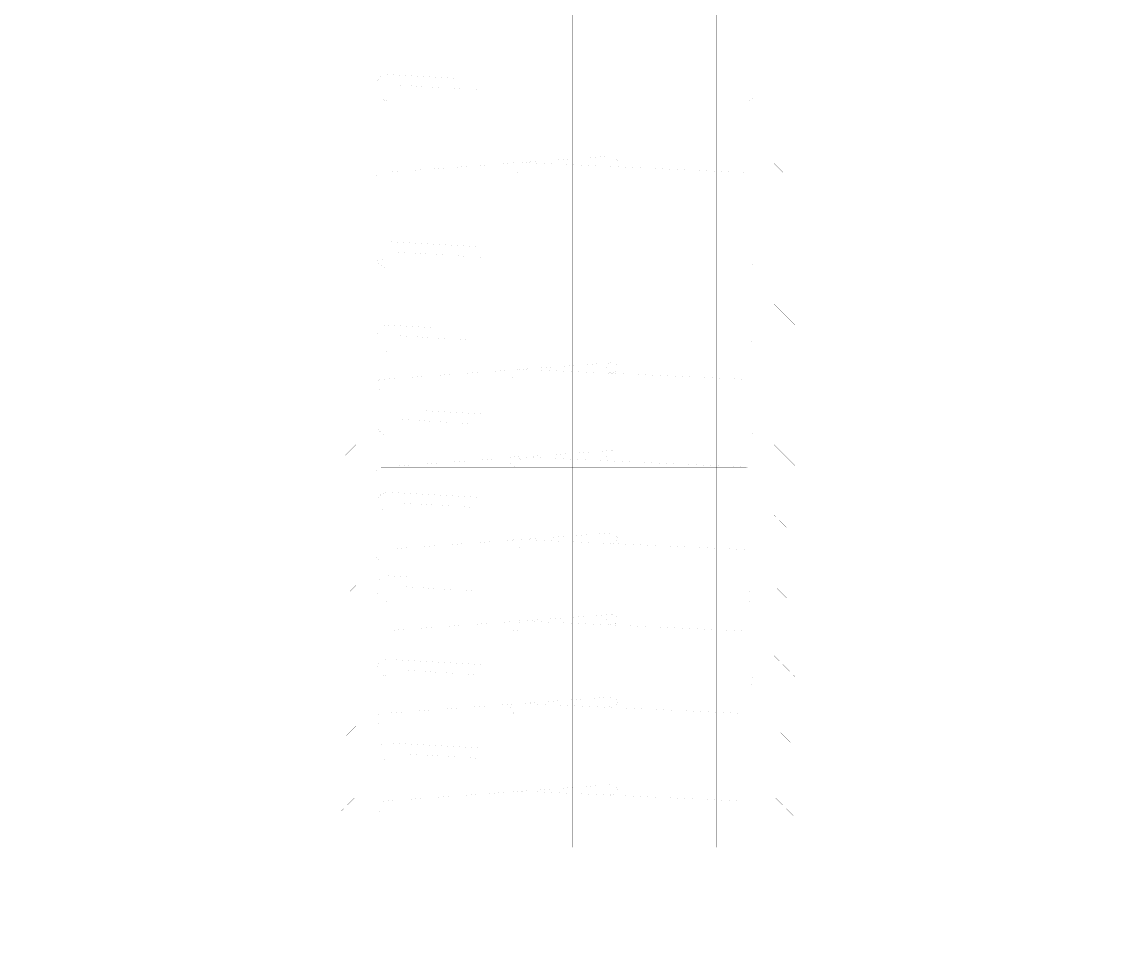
# Model space of a CAD drawing. Header units: millimetres. Extents: x -2171 to 1563, y -1758 to -1505.
# Drawn here: x 1394.215 to 1397.953, y -1603.856 to -1600.691 of the extents above; entities that cross this region are included whole.
import ezdxf

# ---------------------------------------------------------------- set-up
doc = ezdxf.new("R2010")
doc.units = ezdxf.units.MM
doc.linetypes.add('DOT', pattern=[0.025, 0, -0.025])
doc.layers.add('Tablet', color=150, linetype='Continuous', true_color=0x0180ff)

msp = doc.modelspace()

# ---------------------------------------------------------------- linework, layer by layer
at = {"layer": 'Tablet', "color": 96, "true_color": 0x018001, "const_width": 0.0000431}
for points in [[(1395.563, -1592.7512), (1395.563, -1603.5324), (1395.4911, -1603.5324), (1395.4911, -1592.7512)], [(1396.111, -1592.7512), (1396.111, -1603.5324), (1396.0571, -1603.5324), (1396.0571, -1592.7512)], [(1396.677, -1592.7512), (1396.677, -1603.5324), (1396.6052, -1603.5324), (1396.6052, -1592.7512)], [(1395.3653, -1600.6944), (1395.2934, -1600.7663)], [(1395.3108, -1600.7005), (1395.2934, -1600.7179)], [(1396.8028, -1600.6944), (1396.8747, -1600.7663)], [(1396.8573, -1600.7005), (1396.8747, -1600.7179)], [(1395.3592, -1600.7489), (1395.335, -1600.7731)], [(1396.8089, -1600.7489), (1396.8331, -1600.7731)], [(1395.3229, -1600.7852), (1395.2987, -1600.8094)], [(1396.8452, -1600.7852), (1396.8694, -1600.8094)], [(1395.3653, -1600.7912), (1395.2934, -1600.8631)], [(1396.8028, -1600.7912), (1396.8747, -1600.8631)], [(1395.3653, -1600.8396), (1395.3471, -1600.8578)], [(1396.8028, -1600.8396), (1396.821, -1600.8578)], [(1395.3653, -1600.888), (1395.2934, -1600.9599)], [(1395.335, -1600.8699), (1395.3108, -1600.8941)], [(1395.4552, -1600.9449), (1395.4552, -1600.9413), (1395.4554, -1600.9388), (1395.456, -1600.9364), (1395.4571, -1600.9341), (1395.4585, -1600.9321), (1395.4603, -1600.9303), (1395.4624, -1600.9289), (1395.4646, -1600.9278), (1395.467, -1600.9272), (1395.4695, -1600.9269), (1396.7166, -1600.9269), (1396.7191, -1600.9272), (1396.7215, -1600.9278), (1396.7238, -1600.9289), (1396.7258, -1600.9303), (1396.7276, -1600.9321), (1396.729, -1600.9341), (1396.7301, -1600.9364), (1396.7307, -1600.9388), (1396.7309, -1600.9413), (1396.7309, -1600.9485), (1396.7307, -1600.951), (1396.7301, -1600.9534), (1396.729, -1600.9557), (1396.7276, -1600.9577), (1396.7258, -1600.9595), (1396.7238, -1600.961), (1396.7215, -1600.962), (1396.7191, -1600.9627), (1396.7166, -1600.9629), (1395.4731, -1600.9629), (1395.4669, -1600.9623), (1395.4608, -1600.9607), (1395.4552, -1600.9581), (1395.45, -1600.9545), (1395.4456, -1600.95), (1395.442, -1600.9449), (1395.4394, -1600.9392), (1395.4377, -1600.9332), (1395.4372, -1600.9269), (1395.4372, -1600.909), (1395.4377, -1600.9027), (1395.4394, -1600.8967), (1395.442, -1600.891), (1395.4456, -1600.8859), (1395.45, -1600.8814), (1395.4552, -1600.8779), (1395.4608, -1600.8752), (1395.4669, -1600.8736), (1395.4731, -1600.873), (1395.7966, -1600.891), (1395.7966, -1600.9269), (1395.5055, -1600.909)], [(1396.8028, -1600.888), (1396.8747, -1600.9599)], [(1396.8331, -1600.8699), (1396.8573, -1600.8941)], [(1395.2987, -1600.9062), (1395.2934, -1600.9115)], [(1395.3653, -1600.9364), (1395.3592, -1600.9425)], [(1396.8028, -1600.9364), (1396.8089, -1600.9425)], [(1396.8694, -1600.9062), (1396.8747, -1600.9115)], [(1395.3471, -1600.9546), (1395.3229, -1600.9788)], [(1396.821, -1600.9546), (1396.8452, -1600.9788)], [(1395.3653, -1600.9849), (1395.2934, -1601.0567)], [(1395.3108, -1600.9909), (1395.2934, -1601.0083)], [(1396.8028, -1600.9849), (1396.8747, -1601.0567)], [(1396.8573, -1600.9909), (1396.8747, -1601.0083)], [(1395.3592, -1601.0393), (1395.335, -1601.0635)], [(1396.8089, -1601.0393), (1396.8331, -1601.0635)], [(1395.3653, -1601.0817), (1395.2934, -1601.1536)], [(1395.3229, -1601.0756), (1395.2987, -1601.0999)], [(1396.8028, -1601.0817), (1396.8747, -1601.1536)], [(1396.8452, -1601.0756), (1396.8694, -1601.0999)], [(1395.335, -1601.1604), (1395.3108, -1601.1846)], [(1395.3653, -1601.1301), (1395.3471, -1601.1483)], [(1396.2458, -1601.1534), (1395.9354, -1601.1758)], [(1396.2638, -1601.1713), (1396.2634, -1601.1748), (1396.2624, -1601.1782), (1396.2607, -1601.1813), (1396.2585, -1601.184), (1396.2558, -1601.1863), (1396.2527, -1601.1879), (1396.2493, -1601.1889), (1396.2458, -1601.1893), (1396.2423, -1601.1889), (1396.2389, -1601.1879), (1396.2358, -1601.1863), (1396.2331, -1601.184), (1396.2308, -1601.1813), (1396.2292, -1601.1782), (1396.2282, -1601.1748), (1396.2278, -1601.1713), (1396.2282, -1601.1678), (1396.2292, -1601.1644), (1396.2308, -1601.1613), (1396.2331, -1601.1586), (1396.2358, -1601.1564), (1396.2389, -1601.1547), (1396.2423, -1601.1537), (1396.2458, -1601.1534), (1396.2493, -1601.1537), (1396.2527, -1601.1547), (1396.2558, -1601.1564), (1396.2585, -1601.1586), (1396.2607, -1601.1613), (1396.2624, -1601.1644), (1396.2634, -1601.1678), (1396.2638, -1601.1713)], [(1396.8028, -1601.1301), (1396.821, -1601.1483)], [(1396.8331, -1601.1604), (1396.8573, -1601.1846)], [(1395.3653, -1601.1785), (1395.2934, -1601.2504)], [(1395.2987, -1601.1967), (1395.2934, -1601.202)], [(1395.9051, -1601.178), (1395.4516, -1601.2109)], [(1395.9331, -1601.1929), (1395.9328, -1601.1964), (1395.9318, -1601.1998), (1395.9301, -1601.2029), (1395.9279, -1601.2056), (1395.9251, -1601.2078), (1395.922, -1601.2095), (1395.9187, -1601.2105), (1395.9152, -1601.2109), (1395.9117, -1601.2105), (1395.9083, -1601.2095), (1395.9052, -1601.2078), (1395.9025, -1601.2056), (1395.9002, -1601.2029), (1395.8986, -1601.1998), (1395.8975, -1601.1964), (1395.8972, -1601.1929), (1395.8975, -1601.1894), (1395.8986, -1601.186), (1395.9002, -1601.1829), (1395.9025, -1601.1802), (1395.9052, -1601.1779), (1395.9083, -1601.1763), (1395.9117, -1601.1753), (1395.9152, -1601.1749), (1395.9187, -1601.1753), (1395.922, -1601.1763), (1395.9251, -1601.1779), (1395.9279, -1601.1802), (1395.9301, -1601.1829), (1395.9318, -1601.186), (1395.9328, -1601.1894), (1395.9331, -1601.1929)], [(1395.9152, -1601.1749), (1396.713, -1601.2109)], [(1396.8028, -1601.1785), (1396.8747, -1601.2504)], [(1396.8694, -1601.1967), (1396.8747, -1601.202)], [(1395.3653, -1601.2269), (1395.3592, -1601.233)], [(1396.8028, -1601.2269), (1396.8089, -1601.233)], [(1395.3471, -1601.2451), (1395.3229, -1601.2693)], [(1396.821, -1601.2451), (1396.8452, -1601.2693)], [(1395.3653, -1601.2753), (1395.2934, -1601.3472)], [(1395.3108, -1601.2814), (1395.2934, -1601.2988)], [(1396.8028, -1601.2753), (1396.8747, -1601.3472)], [(1396.8573, -1601.2814), (1396.8747, -1601.2988)], [(1395.3592, -1601.3298), (1395.335, -1601.354)], [(1396.8089, -1601.3298), (1396.8331, -1601.354)], [(1395.3653, -1601.3721), (1395.2934, -1601.444)], [(1395.3229, -1601.3661), (1395.2987, -1601.3903)], [(1396.8028, -1601.3721), (1396.8747, -1601.444)], [(1396.8452, -1601.3661), (1396.8694, -1601.3903)], [(1395.3653, -1601.4205), (1395.3471, -1601.4387)], [(1396.8028, -1601.4205), (1396.821, -1601.4387)], [(1395.335, -1601.4508), (1395.3108, -1601.475)], [(1395.4552, -1601.5199), (1395.4552, -1601.5163), (1395.4554, -1601.5138), (1395.456, -1601.5114), (1395.4571, -1601.5091), (1395.4585, -1601.5071), (1395.4603, -1601.5053), (1395.4624, -1601.5039), (1395.4646, -1601.5028), (1395.467, -1601.5022), (1395.4695, -1601.5019), (1396.7166, -1601.5019), (1396.7191, -1601.5022), (1396.7215, -1601.5028), (1396.7238, -1601.5039), (1396.7258, -1601.5053), (1396.7276, -1601.5071), (1396.729, -1601.5091), (1396.7301, -1601.5114), (1396.7307, -1601.5138), (1396.7309, -1601.5163), (1396.7309, -1601.5235), (1396.7307, -1601.526), (1396.7301, -1601.5284), (1396.729, -1601.5307), (1396.7276, -1601.5327), (1396.7258, -1601.5345), (1396.7238, -1601.536), (1396.7215, -1601.537), (1396.7191, -1601.5377), (1396.7166, -1601.5379), (1395.4731, -1601.5379), (1395.4669, -1601.5373), (1395.4608, -1601.5357), (1395.4552, -1601.5331), (1395.45, -1601.5295), (1395.4456, -1601.525), (1395.442, -1601.5199), (1395.4394, -1601.5142), (1395.4377, -1601.5082), (1395.4372, -1601.5019), (1395.4372, -1601.484), (1395.4377, -1601.4777), (1395.4394, -1601.4717), (1395.442, -1601.466), (1395.4456, -1601.4609), (1395.45, -1601.4564), (1395.4552, -1601.4529), (1395.4608, -1601.4502), (1395.4669, -1601.4486), (1395.4731, -1601.448), (1395.7966, -1601.466), (1395.7966, -1601.5019), (1395.5055, -1601.484)], [(1396.8331, -1601.4508), (1396.8573, -1601.475)], [(1395.3653, -1601.469), (1395.2934, -1601.5408)], [(1395.2987, -1601.4871), (1395.2934, -1601.4924)], [(1396.8028, -1601.469), (1396.8747, -1601.5408)], [(1396.8694, -1601.4871), (1396.8747, -1601.4924)], [(1395.3471, -1601.5355), (1395.3229, -1601.5597)], [(1395.3653, -1601.5174), (1395.3592, -1601.5234)], [(1396.8028, -1601.5174), (1396.8089, -1601.5234)], [(1396.821, -1601.5355), (1396.8452, -1601.5597)], [(1395.3653, -1601.5658), (1395.2934, -1601.6376)], [(1395.3108, -1601.5718), (1395.2934, -1601.5892)], [(1396.8028, -1601.5658), (1396.8747, -1601.6376)], [(1396.8573, -1601.5718), (1396.8747, -1601.5892)], [(1395.3592, -1601.6202), (1395.335, -1601.6445)], [(1396.8089, -1601.6202), (1396.8331, -1601.6445)], [(1395.3653, -1601.6626), (1395.2934, -1601.7345)], [(1395.3229, -1601.6566), (1395.2987, -1601.6808)], [(1396.8028, -1601.6626), (1396.8747, -1601.7345)], [(1396.8452, -1601.6566), (1396.8694, -1601.6808)], [(1395.3653, -1601.711), (1395.3471, -1601.7292)], [(1396.8028, -1601.711), (1396.821, -1601.7292)], [(1395.3653, -1601.7594), (1395.2934, -1601.8313)], [(1395.335, -1601.7413), (1395.3108, -1601.7655)], [(1395.4552, -1601.8074), (1395.4552, -1601.8038), (1395.4554, -1601.8013), (1395.456, -1601.7989), (1395.4571, -1601.7966), (1395.4585, -1601.7946), (1395.4603, -1601.7928), (1395.4624, -1601.7914), (1395.4646, -1601.7903), (1395.467, -1601.7897), (1395.4695, -1601.7894), (1396.7166, -1601.7894), (1396.7191, -1601.7897), (1396.7215, -1601.7903), (1396.7238, -1601.7914), (1396.7258, -1601.7928), (1396.7276, -1601.7946), (1396.729, -1601.7966), (1396.7301, -1601.7989), (1396.7307, -1601.8013), (1396.7309, -1601.8038), (1396.7309, -1601.811), (1396.7307, -1601.8135), (1396.7301, -1601.8159), (1396.729, -1601.8182), (1396.7276, -1601.8202), (1396.7258, -1601.822), (1396.7238, -1601.8235), (1396.7215, -1601.8245), (1396.7191, -1601.8252), (1396.7166, -1601.8254), (1395.4731, -1601.8254), (1395.4669, -1601.8248), (1395.4608, -1601.8232), (1395.4552, -1601.8206), (1395.45, -1601.817), (1395.4456, -1601.8125), (1395.442, -1601.8074), (1395.4394, -1601.8017), (1395.4377, -1601.7957), (1395.4372, -1601.7894), (1395.4372, -1601.7715), (1395.4377, -1601.7652), (1395.4394, -1601.7592), (1395.442, -1601.7535), (1395.4456, -1601.7484), (1395.45, -1601.7439), (1395.4552, -1601.7404), (1395.4608, -1601.7377), (1395.4669, -1601.7361), (1395.4731, -1601.7355), (1395.7966, -1601.7535), (1395.7966, -1601.7894), (1395.5055, -1601.7715)], [(1396.8028, -1601.7594), (1396.8747, -1601.8313)], [(1396.8331, -1601.7413), (1396.8573, -1601.7655)], [(1395.2987, -1601.7776), (1395.2934, -1601.7829)], [(1396.8694, -1601.7776), (1396.8747, -1601.7829)], [(1395.3471, -1601.826), (1395.3229, -1601.8502)], [(1395.3653, -1601.8078), (1395.3592, -1601.8139)], [(1396.8028, -1601.8078), (1396.8089, -1601.8139)], [(1396.821, -1601.826), (1396.8452, -1601.8502)], [(1395.3653, -1601.8562), (1395.2934, -1601.9281)], [(1395.3108, -1601.8623), (1395.2934, -1601.8797)], [(1396.2458, -1601.8649), (1395.9354, -1601.8874)], [(1396.2638, -1601.8829), (1396.2634, -1601.8864), (1396.2624, -1601.8898), (1396.2607, -1601.8929), (1396.2585, -1601.8956), (1396.2558, -1601.8978), (1396.2527, -1601.8995), (1396.2493, -1601.9005), (1396.2458, -1601.9009), (1396.2423, -1601.9005), (1396.2389, -1601.8995), (1396.2358, -1601.8978), (1396.2331, -1601.8956), (1396.2308, -1601.8929), (1396.2292, -1601.8898), (1396.2282, -1601.8864), (1396.2278, -1601.8829), (1396.2282, -1601.8794), (1396.2292, -1601.876), (1396.2308, -1601.8729), (1396.2331, -1601.8702), (1396.2358, -1601.8679), (1396.2389, -1601.8663), (1396.2423, -1601.8653), (1396.2458, -1601.8649), (1396.2493, -1601.8653), (1396.2527, -1601.8663), (1396.2558, -1601.8679), (1396.2585, -1601.8702), (1396.2607, -1601.8729), (1396.2624, -1601.876), (1396.2634, -1601.8794), (1396.2638, -1601.8829)], [(1396.8028, -1601.8562), (1396.8747, -1601.9281)], [(1396.8573, -1601.8623), (1396.8747, -1601.8797)], [(1395.9051, -1601.8896), (1395.4516, -1601.9224)], [(1395.9331, -1601.9044), (1395.9328, -1601.9079), (1395.9318, -1601.9113), (1395.9301, -1601.9144), (1395.9279, -1601.9171), (1395.9251, -1601.9194), (1395.922, -1601.921), (1395.9187, -1601.9221), (1395.9152, -1601.9224), (1395.9117, -1601.9221), (1395.9083, -1601.921), (1395.9052, -1601.9194), (1395.9025, -1601.9171), (1395.9002, -1601.9144), (1395.8986, -1601.9113), (1395.8975, -1601.9079), (1395.8972, -1601.9044), (1395.8975, -1601.9009), (1395.8986, -1601.8976), (1395.9002, -1601.8945), (1395.9025, -1601.8917), (1395.9052, -1601.8895), (1395.9083, -1601.8878), (1395.9117, -1601.8868), (1395.9152, -1601.8865), (1395.9187, -1601.8868), (1395.922, -1601.8878), (1395.9251, -1601.8895), (1395.9279, -1601.8917), (1395.9301, -1601.8945), (1395.9318, -1601.8976), (1395.9328, -1601.9009), (1395.9331, -1601.9044)], [(1395.9152, -1601.8865), (1396.713, -1601.9224)], [(1395.3592, -1601.9107), (1395.335, -1601.9349)], [(1396.8089, -1601.9107), (1396.8331, -1601.9349)], [(1395.3653, -1601.953), (1395.2934, -1602.0249)], [(1395.3229, -1601.947), (1395.2987, -1601.9712)], [(1396.8028, -1601.953), (1396.8747, -1602.0249)], [(1396.8452, -1601.947), (1396.8694, -1601.9712)], [(1395.3653, -1602.0015), (1395.3471, -1602.0196)], [(1396.8028, -1602.0015), (1396.821, -1602.0196)], [(1395.3653, -1602.0499), (1395.2934, -1602.1217)], [(1395.335, -1602.0317), (1395.3108, -1602.0559)], [(1395.4552, -1602.0949), (1395.4552, -1602.0913), (1395.4554, -1602.0888), (1395.456, -1602.0864), (1395.4571, -1602.0841), (1395.4585, -1602.0821), (1395.4603, -1602.0803), (1395.4624, -1602.0789), (1395.4646, -1602.0778), (1395.467, -1602.0772), (1395.4695, -1602.0769), (1396.7166, -1602.0769), (1396.7191, -1602.0772), (1396.7215, -1602.0778), (1396.7238, -1602.0789), (1396.7258, -1602.0803), (1396.7276, -1602.0821), (1396.729, -1602.0841), (1396.7301, -1602.0864), (1396.7307, -1602.0888), (1396.7309, -1602.0913), (1396.7309, -1602.0985), (1396.7307, -1602.101), (1396.7301, -1602.1034), (1396.729, -1602.1057), (1396.7276, -1602.1077), (1396.7258, -1602.1095), (1396.7238, -1602.111), (1396.7215, -1602.112), (1396.7191, -1602.1127), (1396.7166, -1602.1129), (1395.4731, -1602.1129), (1395.4669, -1602.1123), (1395.4608, -1602.1107), (1395.4552, -1602.1081), (1395.45, -1602.1045), (1395.4456, -1602.1), (1395.442, -1602.0949), (1395.4394, -1602.0892), (1395.4377, -1602.0832), (1395.4372, -1602.0769), (1395.4372, -1602.059), (1395.4377, -1602.0527), (1395.4394, -1602.0467), (1395.442, -1602.041), (1395.4456, -1602.0359), (1395.45, -1602.0314), (1395.4552, -1602.0279), (1395.4608, -1602.0252), (1395.4669, -1602.0236), (1395.4731, -1602.023), (1395.7966, -1602.041), (1395.7966, -1602.0769), (1395.5055, -1602.059)], [(1396.8028, -1602.0499), (1396.8747, -1602.1217)], [(1396.8331, -1602.0317), (1396.8573, -1602.0559)], [(1395.2987, -1602.068), (1395.2934, -1602.0733)], [(1396.8694, -1602.068), (1396.8747, -1602.0733)], [(1395.3471, -1602.1164), (1395.3229, -1602.1406)], [(1395.3653, -1602.0983), (1395.3592, -1602.1043)], [(1396.8028, -1602.0983), (1396.8089, -1602.1043)], [(1396.821, -1602.1164), (1396.8452, -1602.1406)], [(1395.3653, -1602.1467), (1395.2934, -1602.2186)], [(1395.3108, -1602.1528), (1395.2934, -1602.1701)], [(1396.2458, -1602.1668), (1395.9354, -1602.1893)], [(1396.2638, -1602.1848), (1396.2634, -1602.1883), (1396.2624, -1602.1916), (1396.2607, -1602.1947), (1396.2585, -1602.1975), (1396.2558, -1602.1997), (1396.2527, -1602.2014), (1396.2493, -1602.2024), (1396.2458, -1602.2027), (1396.2423, -1602.2024), (1396.2389, -1602.2014), (1396.2358, -1602.1997), (1396.2331, -1602.1975), (1396.2308, -1602.1947), (1396.2292, -1602.1916), (1396.2282, -1602.1883), (1396.2278, -1602.1848), (1396.2282, -1602.1813), (1396.2292, -1602.1779), (1396.2308, -1602.1748), (1396.2331, -1602.1721), (1396.2358, -1602.1698), (1396.2389, -1602.1682), (1396.2423, -1602.1671), (1396.2458, -1602.1668), (1396.2493, -1602.1671), (1396.2527, -1602.1682), (1396.2558, -1602.1698), (1396.2585, -1602.1721), (1396.2607, -1602.1748), (1396.2624, -1602.1779), (1396.2634, -1602.1813), (1396.2638, -1602.1848)], [(1396.8028, -1602.1467), (1396.8747, -1602.2186)], [(1396.8573, -1602.1528), (1396.8747, -1602.1701)], [(1395.3592, -1602.2012), (1395.335, -1602.2254)], [(1395.9051, -1602.1915), (1395.4516, -1602.2243)], [(1395.9331, -1602.2063), (1395.9328, -1602.2098), (1395.9318, -1602.2132), (1395.9301, -1602.2163), (1395.9279, -1602.219), (1395.9251, -1602.2213), (1395.922, -1602.2229), (1395.9187, -1602.2239), (1395.9152, -1602.2243), (1395.9117, -1602.2239), (1395.9083, -1602.2229), (1395.9052, -1602.2213), (1395.9025, -1602.219), (1395.9002, -1602.2163), (1395.8986, -1602.2132), (1395.8975, -1602.2098), (1395.8972, -1602.2063), (1395.8975, -1602.2028), (1395.8986, -1602.1994), (1395.9002, -1602.1963), (1395.9025, -1602.1936), (1395.9052, -1602.1914), (1395.9083, -1602.1897), (1395.9117, -1602.1887), (1395.9152, -1602.1883), (1395.9187, -1602.1887), (1395.922, -1602.1897), (1395.9251, -1602.1914), (1395.9279, -1602.1936), (1395.9301, -1602.1963), (1395.9318, -1602.1994), (1395.9328, -1602.2028), (1395.9331, -1602.2063)], [(1395.9152, -1602.1883), (1396.713, -1602.2243)], [(1396.8089, -1602.2012), (1396.8331, -1602.2254)], [(1395.3653, -1602.2435), (1395.2934, -1602.3154)], [(1395.3229, -1602.2375), (1395.2987, -1602.2617)], [(1396.8028, -1602.2435), (1396.8747, -1602.3154)], [(1396.8452, -1602.2375), (1396.8694, -1602.2617)], [(1395.3653, -1602.2919), (1395.3471, -1602.3101)], [(1395.4552, -1602.3824), (1395.4552, -1602.3788), (1395.4554, -1602.3763), (1395.456, -1602.3739), (1395.4571, -1602.3716), (1395.4585, -1602.3696), (1395.4603, -1602.3678), (1395.4624, -1602.3664), (1395.4646, -1602.3653), (1395.467, -1602.3647), (1395.4695, -1602.3644), (1396.7166, -1602.3644), (1396.7191, -1602.3647), (1396.7215, -1602.3653), (1396.7238, -1602.3664), (1396.7258, -1602.3678), (1396.7276, -1602.3696), (1396.729, -1602.3716), (1396.7301, -1602.3739), (1396.7307, -1602.3763), (1396.7309, -1602.3788), (1396.7309, -1602.386), (1396.7307, -1602.3885), (1396.7301, -1602.3909), (1396.729, -1602.3932), (1396.7276, -1602.3952), (1396.7258, -1602.397), (1396.7238, -1602.3985), (1396.7215, -1602.3995), (1396.7191, -1602.4002), (1396.7166, -1602.4004), (1395.4731, -1602.4004), (1395.4669, -1602.3998), (1395.4608, -1602.3982), (1395.4552, -1602.3956), (1395.45, -1602.392), (1395.4456, -1602.3875), (1395.442, -1602.3824), (1395.4394, -1602.3767), (1395.4377, -1602.3707), (1395.4372, -1602.3644), (1395.4372, -1602.3465), (1395.4377, -1602.3402), (1395.4394, -1602.3342), (1395.442, -1602.3285), (1395.4456, -1602.3234), (1395.45, -1602.3189), (1395.4552, -1602.3154), (1395.4608, -1602.3127), (1395.4669, -1602.3111), (1395.4731, -1602.3105), (1395.7966, -1602.3285), (1395.7966, -1602.3644), (1395.5055, -1602.3465)], [(1396.8028, -1602.2919), (1396.821, -1602.3101)], [(1395.3653, -1602.3403), (1395.2934, -1602.4122)], [(1395.335, -1602.3222), (1395.3108, -1602.3464)], [(1396.8028, -1602.3403), (1396.8747, -1602.4122)], [(1396.8331, -1602.3222), (1396.8573, -1602.3464)], [(1395.2987, -1602.3585), (1395.2934, -1602.3638)], [(1395.3653, -1602.3887), (1395.3592, -1602.3948)], [(1396.8028, -1602.3887), (1396.8089, -1602.3948)], [(1396.8694, -1602.3585), (1396.8747, -1602.3638)], [(1395.3471, -1602.4069), (1395.3229, -1602.4311)], [(1396.821, -1602.4069), (1396.8452, -1602.4311)], [(1395.3653, -1602.4371), (1395.2934, -1602.509)], [(1395.3108, -1602.4432), (1395.2934, -1602.4606)], [(1396.2458, -1602.4507), (1395.9354, -1602.4732)], [(1396.2638, -1602.4687), (1396.2634, -1602.4722), (1396.2624, -1602.4755), (1396.2607, -1602.4786), (1396.2585, -1602.4814), (1396.2558, -1602.4836), (1396.2527, -1602.4853), (1396.2493, -1602.4863), (1396.2458, -1602.4866), (1396.2423, -1602.4863), (1396.2389, -1602.4853), (1396.2358, -1602.4836), (1396.2331, -1602.4814), (1396.2308, -1602.4786), (1396.2292, -1602.4755), (1396.2282, -1602.4722), (1396.2278, -1602.4687), (1396.2282, -1602.4652), (1396.2292, -1602.4618), (1396.2308, -1602.4587), (1396.2331, -1602.456), (1396.2358, -1602.4537), (1396.2389, -1602.4521), (1396.2423, -1602.451), (1396.2458, -1602.4507), (1396.2493, -1602.451), (1396.2527, -1602.4521), (1396.2558, -1602.4537), (1396.2585, -1602.456), (1396.2607, -1602.4587), (1396.2624, -1602.4618), (1396.2634, -1602.4652), (1396.2638, -1602.4687)], [(1396.8028, -1602.4371), (1396.8747, -1602.509)], [(1396.8573, -1602.4432), (1396.8747, -1602.4606)], [(1395.3592, -1602.4916), (1395.335, -1602.5158)], [(1395.9051, -1602.4754), (1395.4516, -1602.5082)], [(1395.9331, -1602.4902), (1395.9328, -1602.4937), (1395.9318, -1602.4971), (1395.9301, -1602.5002), (1395.9279, -1602.5029), (1395.9251, -1602.5052), (1395.922, -1602.5068), (1395.9187, -1602.5078), (1395.9152, -1602.5082), (1395.9117, -1602.5078), (1395.9083, -1602.5068), (1395.9052, -1602.5052), (1395.9025, -1602.5029), (1395.9002, -1602.5002), (1395.8986, -1602.4971), (1395.8975, -1602.4937), (1395.8972, -1602.4902), (1395.8975, -1602.4867), (1395.8986, -1602.4833), (1395.9002, -1602.4802), (1395.9025, -1602.4775), (1395.9052, -1602.4753), (1395.9083, -1602.4736), (1395.9117, -1602.4726), (1395.9152, -1602.4723), (1395.9187, -1602.4726), (1395.922, -1602.4736), (1395.9251, -1602.4753), (1395.9279, -1602.4775), (1395.9301, -1602.4802), (1395.9318, -1602.4833), (1395.9328, -1602.4867), (1395.9331, -1602.4902)], [(1395.9152, -1602.4723), (1396.713, -1602.5082)], [(1396.8089, -1602.4916), (1396.8331, -1602.5158)], [(1395.3653, -1602.534), (1395.2934, -1602.6058)], [(1395.3229, -1602.5279), (1395.2987, -1602.5521)], [(1396.8028, -1602.534), (1396.8747, -1602.6058)], [(1396.8452, -1602.5279), (1396.8694, -1602.5521)], [(1395.335, -1602.6126), (1395.3108, -1602.6368)], [(1395.3653, -1602.5824), (1395.3471, -1602.6005)], [(1395.4552, -1602.6699), (1395.4552, -1602.6663), (1395.4554, -1602.6638), (1395.456, -1602.6614), (1395.4571, -1602.6591), (1395.4585, -1602.6571), (1395.4603, -1602.6553), (1395.4624, -1602.6539), (1395.4646, -1602.6528), (1395.467, -1602.6522), (1395.4695, -1602.6519), (1396.7166, -1602.6519), (1396.7191, -1602.6522), (1396.7215, -1602.6528), (1396.7238, -1602.6539), (1396.7258, -1602.6553), (1396.7276, -1602.6571), (1396.729, -1602.6591), (1396.7301, -1602.6614), (1396.7307, -1602.6638), (1396.7309, -1602.6663), (1396.7309, -1602.6735), (1396.7307, -1602.676), (1396.7301, -1602.6784), (1396.729, -1602.6807), (1396.7276, -1602.6827), (1396.7258, -1602.6845), (1396.7238, -1602.686), (1396.7215, -1602.687), (1396.7191, -1602.6877), (1396.7166, -1602.6879), (1395.4731, -1602.6879), (1395.4669, -1602.6873), (1395.4608, -1602.6857), (1395.4552, -1602.6831), (1395.45, -1602.6795), (1395.4456, -1602.675), (1395.442, -1602.6699), (1395.4394, -1602.6642), (1395.4377, -1602.6582), (1395.4372, -1602.6519), (1395.4372, -1602.634), (1395.4377, -1602.6277), (1395.4394, -1602.6217), (1395.442, -1602.616), (1395.4456, -1602.6109), (1395.45, -1602.6064), (1395.4552, -1602.6029), (1395.4608, -1602.6002), (1395.4669, -1602.5986), (1395.4731, -1602.598), (1395.7966, -1602.616), (1395.7966, -1602.6519), (1395.5055, -1602.634)], [(1396.8028, -1602.5824), (1396.821, -1602.6005)], [(1396.8331, -1602.6126), (1396.8573, -1602.6368)], [(1395.3653, -1602.6308), (1395.2934, -1602.7026)], [(1395.2987, -1602.6489), (1395.2934, -1602.6542)], [(1396.8028, -1602.6308), (1396.8747, -1602.7026)], [(1396.8694, -1602.6489), (1396.8747, -1602.6542)], [(1395.3653, -1602.6792), (1395.3592, -1602.6853)], [(1396.8028, -1602.6792), (1396.8089, -1602.6853)], [(1395.3653, -1602.7276), (1395.2934, -1602.7995)], [(1395.3471, -1602.6974), (1395.3229, -1602.7216)], [(1396.2458, -1602.731), (1395.9354, -1602.7535)], [(1396.2638, -1602.749), (1396.2634, -1602.7525), (1396.2624, -1602.7559), (1396.2607, -1602.759), (1396.2585, -1602.7617), (1396.2558, -1602.7639), (1396.2527, -1602.7656), (1396.2493, -1602.7666), (1396.2458, -1602.7669), (1396.2423, -1602.7666), (1396.2389, -1602.7656), (1396.2358, -1602.7639), (1396.2331, -1602.7617), (1396.2308, -1602.759), (1396.2292, -1602.7559), (1396.2282, -1602.7525), (1396.2278, -1602.749), (1396.2282, -1602.7455), (1396.2292, -1602.7421), (1396.2308, -1602.739), (1396.2331, -1602.7363), (1396.2358, -1602.734), (1396.2389, -1602.7324), (1396.2423, -1602.7314), (1396.2458, -1602.731), (1396.2493, -1602.7314), (1396.2527, -1602.7324), (1396.2558, -1602.734), (1396.2585, -1602.7363), (1396.2607, -1602.739), (1396.2624, -1602.7421), (1396.2634, -1602.7455), (1396.2638, -1602.749)], [(1396.8028, -1602.7276), (1396.8747, -1602.7995)], [(1396.821, -1602.6974), (1396.8452, -1602.7216)], [(1395.3108, -1602.7337), (1395.2934, -1602.7511)], [(1395.9051, -1602.7557), (1395.4516, -1602.7885)], [(1395.9331, -1602.7705), (1395.9328, -1602.774), (1395.9318, -1602.7774), (1395.9301, -1602.7805), (1395.9279, -1602.7832), (1395.9251, -1602.7855), (1395.922, -1602.7871), (1395.9187, -1602.7882), (1395.9152, -1602.7885), (1395.9117, -1602.7882), (1395.9083, -1602.7871), (1395.9052, -1602.7855), (1395.9025, -1602.7832), (1395.9002, -1602.7805), (1395.8986, -1602.7774), (1395.8975, -1602.774), (1395.8972, -1602.7705), (1395.8975, -1602.767), (1395.8986, -1602.7637), (1395.9002, -1602.7606), (1395.9025, -1602.7578), (1395.9052, -1602.7556), (1395.9083, -1602.7539), (1395.9117, -1602.7529), (1395.9152, -1602.7526), (1395.9187, -1602.7529), (1395.922, -1602.7539), (1395.9251, -1602.7556), (1395.9279, -1602.7578), (1395.9301, -1602.7606), (1395.9318, -1602.7637), (1395.9328, -1602.767), (1395.9331, -1602.7705)], [(1395.9152, -1602.7526), (1396.713, -1602.7885)], [(1396.8573, -1602.7337), (1396.8747, -1602.7511)], [(1395.3592, -1602.7821), (1395.335, -1602.8063)], [(1396.8089, -1602.7821), (1396.8331, -1602.8063)], [(1395.3653, -1602.8244), (1395.2934, -1602.8963)], [(1395.3229, -1602.8184), (1395.2987, -1602.8426)], [(1396.8028, -1602.8244), (1396.8747, -1602.8963)], [(1396.8452, -1602.8184), (1396.8694, -1602.8426)], [(1395.3653, -1602.8728), (1395.3471, -1602.891)], [(1396.8028, -1602.8728), (1396.821, -1602.891)], [(1395.335, -1602.9031), (1395.3108, -1602.9273)], [(1395.4552, -1602.9574), (1395.4552, -1602.9538), (1395.4554, -1602.9513), (1395.456, -1602.9489), (1395.4571, -1602.9466), (1395.4585, -1602.9446), (1395.4603, -1602.9428), (1395.4624, -1602.9414), (1395.4646, -1602.9403), (1395.467, -1602.9397), (1395.4695, -1602.9394), (1396.7166, -1602.9394), (1396.7191, -1602.9397), (1396.7215, -1602.9403), (1396.7238, -1602.9414), (1396.7258, -1602.9428), (1396.7276, -1602.9446), (1396.729, -1602.9466), (1396.7301, -1602.9489), (1396.7307, -1602.9513), (1396.7309, -1602.9538), (1396.7309, -1602.961), (1396.7307, -1602.9635), (1396.7301, -1602.9659), (1396.729, -1602.9682), (1396.7276, -1602.9702), (1396.7258, -1602.972), (1396.7238, -1602.9735), (1396.7215, -1602.9745), (1396.7191, -1602.9752), (1396.7166, -1602.9754), (1395.4731, -1602.9754), (1395.4669, -1602.9748), (1395.4608, -1602.9732), (1395.4552, -1602.9706), (1395.45, -1602.967), (1395.4456, -1602.9625), (1395.442, -1602.9574), (1395.4394, -1602.9517), (1395.4377, -1602.9457), (1395.4372, -1602.9394), (1395.4372, -1602.9215), (1395.4377, -1602.9152), (1395.4394, -1602.9092), (1395.442, -1602.9035), (1395.4456, -1602.8984), (1395.45, -1602.8939), (1395.4552, -1602.8904), (1395.4608, -1602.8877), (1395.4669, -1602.8861), (1395.4731, -1602.8855), (1395.7966, -1602.9035), (1395.7966, -1602.9394), (1395.5055, -1602.9215)], [(1396.8331, -1602.9031), (1396.8573, -1602.9273)], [(1395.3653, -1602.9212), (1395.2934, -1602.9931)], [(1395.2987, -1602.9394), (1395.2934, -1602.9447)], [(1396.8028, -1602.9212), (1396.8747, -1602.9931)], [(1396.8694, -1602.9394), (1396.8747, -1602.9447)], [(1395.3471, -1602.9878), (1395.3229, -1603.012)], [(1395.3653, -1602.9696), (1395.3592, -1602.9757)], [(1396.8028, -1602.9696), (1396.8089, -1602.9757)], [(1396.821, -1602.9878), (1396.8452, -1603.012)], [(1395.3653, -1603.018), (1395.2934, -1603.0899)], [(1395.3108, -1603.0241), (1395.2934, -1603.0415)], [(1396.2458, -1603.0149), (1395.9354, -1603.0374)], [(1396.2638, -1603.0329), (1396.2634, -1603.0364), (1396.2624, -1603.0398), (1396.2607, -1603.0429), (1396.2585, -1603.0456), (1396.2558, -1603.0478), (1396.2527, -1603.0495), (1396.2493, -1603.0505), (1396.2458, -1603.0508), (1396.2423, -1603.0505), (1396.2389, -1603.0495), (1396.2358, -1603.0478), (1396.2331, -1603.0456), (1396.2308, -1603.0429), (1396.2292, -1603.0398), (1396.2282, -1603.0364), (1396.2278, -1603.0329), (1396.2282, -1603.0294), (1396.2292, -1603.026), (1396.2308, -1603.0229), (1396.2331, -1603.0202), (1396.2358, -1603.0179), (1396.2389, -1603.0163), (1396.2423, -1603.0153), (1396.2458, -1603.0149), (1396.2493, -1603.0153), (1396.2527, -1603.0163), (1396.2558, -1603.0179), (1396.2585, -1603.0202), (1396.2607, -1603.0229), (1396.2624, -1603.026), (1396.2634, -1603.0294), (1396.2638, -1603.0329)], [(1396.8028, -1603.018), (1396.8747, -1603.0899)], [(1396.8573, -1603.0241), (1396.8747, -1603.0415)], [(1395.9051, -1603.0396), (1395.4516, -1603.0724)], [(1395.9331, -1603.0544), (1395.9328, -1603.0579), (1395.9318, -1603.0613), (1395.9301, -1603.0644), (1395.9279, -1603.0671), (1395.9251, -1603.0694), (1395.922, -1603.071), (1395.9187, -1603.0721), (1395.9152, -1603.0724), (1395.9117, -1603.0721), (1395.9083, -1603.071), (1395.9052, -1603.0694), (1395.9025, -1603.0671), (1395.9002, -1603.0644), (1395.8986, -1603.0613), (1395.8975, -1603.0579), (1395.8972, -1603.0544), (1395.8975, -1603.0509), (1395.8986, -1603.0476), (1395.9002, -1603.0445), (1395.9025, -1603.0417), (1395.9052, -1603.0395), (1395.9083, -1603.0378), (1395.9117, -1603.0368), (1395.9152, -1603.0365), (1395.9187, -1603.0368), (1395.922, -1603.0378), (1395.9251, -1603.0395), (1395.9279, -1603.0417), (1395.9301, -1603.0445), (1395.9318, -1603.0476), (1395.9328, -1603.0509), (1395.9331, -1603.0544)], [(1395.9152, -1603.0365), (1396.713, -1603.0724)], [(1395.3592, -1603.0725), (1395.335, -1603.0967)], [(1396.8089, -1603.0725), (1396.8331, -1603.0967)], [(1395.3653, -1603.1149), (1395.2934, -1603.1867)], [(1395.3229, -1603.1088), (1395.2987, -1603.133)], [(1396.8028, -1603.1149), (1396.8747, -1603.1867)], [(1396.8452, -1603.1088), (1396.8694, -1603.133)], [(1395.3653, -1603.1633), (1395.3471, -1603.1814)], [(1395.4552, -1603.2449), (1395.4552, -1603.2413), (1395.4554, -1603.2388), (1395.456, -1603.2364), (1395.4571, -1603.2341), (1395.4585, -1603.2321), (1395.4603, -1603.2303), (1395.4624, -1603.2289), (1395.4646, -1603.2278), (1395.467, -1603.2272), (1395.4695, -1603.2269), (1396.7166, -1603.2269), (1396.7191, -1603.2272), (1396.7215, -1603.2278), (1396.7238, -1603.2289), (1396.7258, -1603.2303), (1396.7276, -1603.2321), (1396.729, -1603.2341), (1396.7301, -1603.2364), (1396.7307, -1603.2388), (1396.7309, -1603.2413), (1396.7309, -1603.2485), (1396.7307, -1603.251), (1396.7301, -1603.2534), (1396.729, -1603.2557), (1396.7276, -1603.2577), (1396.7258, -1603.2595), (1396.7238, -1603.261), (1396.7215, -1603.262), (1396.7191, -1603.2627), (1396.7166, -1603.2629), (1395.4731, -1603.2629), (1395.4669, -1603.2623), (1395.4608, -1603.2607), (1395.4552, -1603.2581), (1395.45, -1603.2545), (1395.4456, -1603.25), (1395.442, -1603.2449), (1395.4394, -1603.2392), (1395.4377, -1603.2332), (1395.4372, -1603.2269), (1395.4372, -1603.209), (1395.4377, -1603.2027), (1395.4394, -1603.1967), (1395.442, -1603.191), (1395.4456, -1603.1859), (1395.45, -1603.1814), (1395.4552, -1603.1779), (1395.4608, -1603.1752), (1395.4669, -1603.1736), (1395.4731, -1603.173), (1395.7966, -1603.191), (1395.7966, -1603.2269), (1395.5055, -1603.209)], [(1396.8028, -1603.1633), (1396.821, -1603.1814)], [(1395.3653, -1603.2117), (1395.2934, -1603.2836)], [(1395.335, -1603.1935), (1395.3108, -1603.2178)], [(1396.8028, -1603.2117), (1396.8747, -1603.2836)], [(1396.8331, -1603.1935), (1396.8573, -1603.2178)], [(1395.2987, -1603.2299), (1395.2934, -1603.2351)], [(1396.8694, -1603.2299), (1396.8747, -1603.2351)], [(1395.3471, -1603.2783), (1395.3229, -1603.3025)], [(1395.3653, -1603.2601), (1395.3592, -1603.2662)], [(1396.8028, -1603.2601), (1396.8089, -1603.2662)], [(1396.821, -1603.2783), (1396.8452, -1603.3025)], [(1395.3653, -1603.3085), (1395.2934, -1603.3804)], [(1395.3108, -1603.3146), (1395.2934, -1603.332)], [(1396.2458, -1603.3168), (1395.9354, -1603.3393)], [(1396.2638, -1603.3348), (1396.2634, -1603.3383), (1396.2624, -1603.3416), (1396.2607, -1603.3447), (1396.2585, -1603.3475), (1396.2558, -1603.3497), (1396.2527, -1603.3514), (1396.2493, -1603.3524), (1396.2458, -1603.3527), (1396.2423, -1603.3524), (1396.2389, -1603.3514), (1396.2358, -1603.3497), (1396.2331, -1603.3475), (1396.2308, -1603.3447), (1396.2292, -1603.3416), (1396.2282, -1603.3383), (1396.2278, -1603.3348), (1396.2282, -1603.3312), (1396.2292, -1603.3279), (1396.2308, -1603.3248), (1396.2331, -1603.322), (1396.2358, -1603.3198), (1396.2389, -1603.3182), (1396.2423, -1603.3171), (1396.2458, -1603.3168), (1396.2493, -1603.3171), (1396.2527, -1603.3182), (1396.2558, -1603.3198), (1396.2585, -1603.322), (1396.2607, -1603.3248), (1396.2624, -1603.3279), (1396.2634, -1603.3312), (1396.2638, -1603.3348)], [(1396.8028, -1603.3085), (1396.8747, -1603.3804)], [(1396.8573, -1603.3146), (1396.8747, -1603.332)], [(1395.3592, -1603.363), (1395.335, -1603.3872)], [(1395.9051, -1603.3415), (1395.4516, -1603.3743)], [(1395.9331, -1603.3563), (1395.9328, -1603.3598), (1395.9318, -1603.3632), (1395.9301, -1603.3663), (1395.9279, -1603.369), (1395.9251, -1603.3713), (1395.922, -1603.3729), (1395.9187, -1603.3739), (1395.9152, -1603.3743), (1395.9117, -1603.3739), (1395.9083, -1603.3729), (1395.9052, -1603.3713), (1395.9025, -1603.369), (1395.9002, -1603.3663), (1395.8986, -1603.3632), (1395.8975, -1603.3598), (1395.8972, -1603.3563), (1395.8975, -1603.3528), (1395.8986, -1603.3494), (1395.9002, -1603.3463), (1395.9025, -1603.3436), (1395.9052, -1603.3414), (1395.9083, -1603.3397), (1395.9117, -1603.3387), (1395.9152, -1603.3383), (1395.9187, -1603.3387), (1395.922, -1603.3397), (1395.9251, -1603.3414), (1395.9279, -1603.3436), (1395.9301, -1603.3463), (1395.9318, -1603.3494), (1395.9328, -1603.3528), (1395.9331, -1603.3563)], [(1395.9152, -1603.3383), (1396.713, -1603.3743)], [(1396.8089, -1603.363), (1396.8331, -1603.3872)], [(1395.3229, -1603.3993), (1395.2987, -1603.4235)], [(1396.8452, -1603.3993), (1396.8694, -1603.4235)], [(1395.3653, -1603.4053), (1395.2934, -1603.4772)], [(1396.8028, -1603.4053), (1396.8747, -1603.4772)], [(1395.3653, -1603.4537), (1395.3471, -1603.4719)], [(1396.8028, -1603.4537), (1396.821, -1603.4719)], [(1395.335, -1603.484), (1395.3108, -1603.5082)], [(1395.3653, -1603.5021), (1395.335, -1603.5324)], [(1396.8028, -1603.5021), (1396.8331, -1603.5324)], [(1396.8331, -1603.484), (1396.8573, -1603.5082)], [(1397.9528, -1603.5324), (1394.2153, -1603.5324)], [(1394.8263, -1603.5324), (1394.2153, -1603.5324)], [(1395.2987, -1603.5203), (1395.2934, -1603.5256)], [(1396.8694, -1603.5203), (1396.8747, -1603.5256)]]:
    msp.add_lwpolyline(points, dxfattribs=at)
at = {"layer": 'Tablet', "color": 150, "true_color": 0x0180ff, "const_width": 0.0000431}
for points in [[(1395.3653, -1603.5324), (1395.3653, -1593.3621), (1394.2872, -1593.3621), (1394.2872, -1593.434), (1395.2934, -1593.434), (1395.2934, -1603.5324)], [(1396.8028, -1603.5324), (1396.8028, -1593.3621), (1397.8809, -1593.3621), (1397.8809, -1593.434), (1396.8747, -1593.434), (1396.8747, -1603.5324)]]:
    msp.add_lwpolyline(points, close=True, dxfattribs=at)
at = {"layer": 'Tablet', "color": 96, "true_color": 0x018001, "const_width": 0.0000431}
for points in [[(1396.7094, -1601.2109), (1395.4516, -1601.2109), (1395.4481, -1601.2112), (1395.4447, -1601.2122), (1395.4416, -1601.2139), (1395.4389, -1601.2161), (1395.4366, -1601.2188), (1395.435, -1601.2219), (1395.4339, -1601.2253), (1395.4336, -1601.2288), (1395.4339, -1601.2323), (1395.435, -1601.2357), (1395.4366, -1601.2388), (1395.4389, -1601.2415), (1395.4416, -1601.2438), (1395.4447, -1601.2454), (1395.4481, -1601.2464), (1395.4516, -1601.2468), (1396.7094, -1601.2468)], [(1396.7094, -1601.9224), (1395.4516, -1601.9224), (1395.4481, -1601.9228), (1395.4447, -1601.9238), (1395.4416, -1601.9254), (1395.4389, -1601.9277), (1395.4366, -1601.9304), (1395.435, -1601.9335), (1395.4339, -1601.9369), (1395.4336, -1601.9404), (1395.4339, -1601.9439), (1395.435, -1601.9473), (1395.4366, -1601.9504), (1395.4389, -1601.9531), (1395.4416, -1601.9553), (1395.4447, -1601.957), (1395.4481, -1601.958), (1395.4516, -1601.9584), (1396.7094, -1601.9584)], [(1396.7094, -1602.2243), (1395.4516, -1602.2243), (1395.4481, -1602.2246), (1395.4447, -1602.2257), (1395.4416, -1602.2273), (1395.4389, -1602.2296), (1395.4366, -1602.2323), (1395.435, -1602.2354), (1395.4339, -1602.2388), (1395.4336, -1602.2423), (1395.4339, -1602.2458), (1395.435, -1602.2491), (1395.4366, -1602.2522), (1395.4389, -1602.255), (1395.4416, -1602.2572), (1395.4447, -1602.2589), (1395.4481, -1602.2599), (1395.4516, -1602.2602), (1396.7094, -1602.2602)], [(1396.7094, -1602.5082), (1395.4516, -1602.5082), (1395.4481, -1602.5085), (1395.4447, -1602.5096), (1395.4416, -1602.5112), (1395.4389, -1602.5135), (1395.4366, -1602.5162), (1395.435, -1602.5193), (1395.4339, -1602.5227), (1395.4336, -1602.5262), (1395.4339, -1602.5297), (1395.435, -1602.533), (1395.4366, -1602.5361), (1395.4389, -1602.5389), (1395.4416, -1602.5411), (1395.4447, -1602.5428), (1395.4481, -1602.5438), (1395.4516, -1602.5441), (1396.7094, -1602.5441)], [(1396.7094, -1602.7885), (1395.4516, -1602.7885), (1395.4481, -1602.7889), (1395.4447, -1602.7899), (1395.4416, -1602.7915), (1395.4389, -1602.7938), (1395.4366, -1602.7965), (1395.435, -1602.7996), (1395.4339, -1602.803), (1395.4336, -1602.8065), (1395.4339, -1602.81), (1395.435, -1602.8134), (1395.4366, -1602.8165), (1395.4389, -1602.8192), (1395.4416, -1602.8214), (1395.4447, -1602.8231), (1395.4481, -1602.8241), (1395.4516, -1602.8244), (1396.7094, -1602.8244)], [(1396.7094, -1603.0724), (1395.4516, -1603.0724), (1395.4481, -1603.0728), (1395.4447, -1603.0738), (1395.4416, -1603.0754), (1395.4389, -1603.0777), (1395.4366, -1603.0804), (1395.435, -1603.0835), (1395.4339, -1603.0869), (1395.4336, -1603.0904), (1395.4339, -1603.0939), (1395.435, -1603.0973), (1395.4366, -1603.1004), (1395.4389, -1603.1031), (1395.4416, -1603.1053), (1395.4447, -1603.107), (1395.4481, -1603.108), (1395.4516, -1603.1083), (1396.7094, -1603.1083)], [(1396.7094, -1603.3743), (1395.4516, -1603.3743), (1395.4481, -1603.3746), (1395.4447, -1603.3757), (1395.4416, -1603.3773), (1395.4389, -1603.3795), (1395.4366, -1603.3823), (1395.435, -1603.3854), (1395.4339, -1603.3887), (1395.4336, -1603.3923), (1395.4339, -1603.3958), (1395.435, -1603.3991), (1395.4366, -1603.4022), (1395.4389, -1603.405), (1395.4416, -1603.4072), (1395.4447, -1603.4089), (1395.4481, -1603.4099), (1395.4516, -1603.4102), (1396.7094, -1603.4102)]]:
    msp.add_lwpolyline(points, close=True, dxfattribs=at)
at = {"layer": 'Tablet', "color": 96, "linetype": 'DOT', "true_color": 0x018001, "const_width": 0.0000431}
for points in [[(1394.2153, -1603.439), (1394.2153, -1603.3887)], [(1397.9528, -1603.3887), (1397.9528, -1603.439)], [(1394.2153, -1603.5683), (1394.2153, -1603.4821)], [(1397.9528, -1603.4821), (1397.9528, -1603.5683)], [(1394.2153, -1603.6977), (1394.2153, -1603.6115)], [(1397.9528, -1603.6115), (1397.9528, -1603.6977)], [(1394.2153, -1603.8271), (1394.2153, -1603.7408)], [(1397.9528, -1603.7408), (1397.9528, -1603.8271)], [(1394.3159, -1603.8558), (1394.2153, -1603.8558)], [(1394.4453, -1603.8558), (1394.3591, -1603.8558)], [(1394.5747, -1603.8558), (1394.4884, -1603.8558)], [(1394.7041, -1603.8558), (1394.6178, -1603.8558)], [(1394.8334, -1603.8558), (1394.7472, -1603.8558)], [(1394.9628, -1603.8558), (1394.8766, -1603.8558)], [(1395.0922, -1603.8558), (1395.0059, -1603.8558)], [(1395.2216, -1603.8558), (1395.1353, -1603.8558)], [(1395.3509, -1603.8558), (1395.2647, -1603.8558)], [(1395.4803, -1603.8558), (1395.3941, -1603.8558)], [(1395.6097, -1603.8558), (1395.5234, -1603.8558)], [(1395.7391, -1603.8558), (1395.6528, -1603.8558)], [(1395.8684, -1603.8558), (1395.7822, -1603.8558)], [(1395.9978, -1603.8558), (1395.9116, -1603.8558)], [(1396.1272, -1603.8558), (1396.0409, -1603.8558)], [(1396.2566, -1603.8558), (1396.1703, -1603.8558)], [(1396.3859, -1603.8558), (1396.2997, -1603.8558)], [(1396.5153, -1603.8558), (1396.4291, -1603.8558)], [(1396.6447, -1603.8558), (1396.5584, -1603.8558)], [(1396.7741, -1603.8558), (1396.6878, -1603.8558)], [(1396.9034, -1603.8558), (1396.8172, -1603.8558)], [(1397.0328, -1603.8558), (1396.9466, -1603.8558)], [(1397.1622, -1603.8558), (1397.0759, -1603.8558)], [(1397.2916, -1603.8558), (1397.2053, -1603.8558)], [(1397.4209, -1603.8558), (1397.3347, -1603.8558)], [(1397.5503, -1603.8558), (1397.4641, -1603.8558)], [(1397.6797, -1603.8558), (1397.5934, -1603.8558)], [(1397.8091, -1603.8558), (1397.7228, -1603.8558)], [(1397.9528, -1603.8558), (1397.8522, -1603.8558)]]:
    msp.add_lwpolyline(points, dxfattribs=at)

doc.saveas('drawing.dxf')
